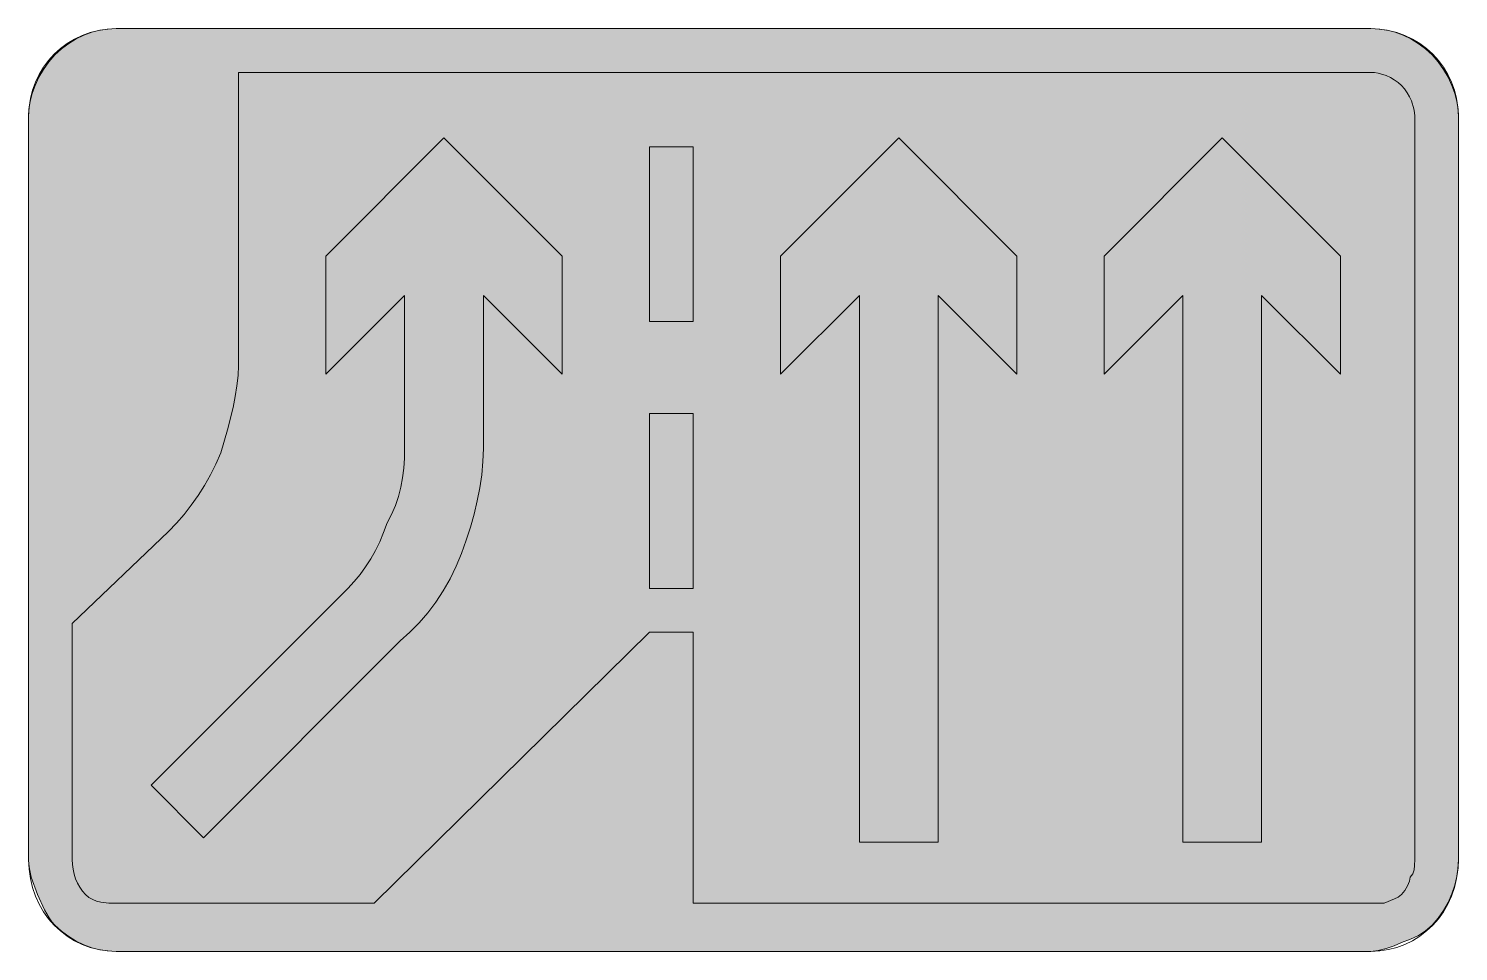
# Model space of a CAD drawing. Header units: metres. Extents: x 87 to 480, y 8 to 261.
import ezdxf

# ---------------------------------------------------------------- set-up
doc = ezdxf.new("R2010")
doc.units = ezdxf.units.M
for name, color, linetype, true_color in [('FILL_BLUE_0000FF', 7, 'Continuous', 0x0000ff), ('FILL_WHITE_FFFFFF', 7, 'Continuous', 0xffffff), ('STROKE_BLUE_0000FF', 7, 'Continuous', 0x0000ff)]:
    doc.layers.add(name, color=color, linetype=linetype, true_color=true_color)

msp = doc.modelspace()

# ---------------------------------------------------------------- hatches: boundary and pattern name
at = {"layer": 'FILL_BLUE_0000FF', "true_color": 0x0000ff}
h = msp.add_hatch(color=7, dxfattribs=at)
h.dxf.hatch_style = 1
h.paths.add_polyline_path([(455.55, 249.36), (456.5, 249.3), (457.54, 249.13), (459.75, 248.46), (460.87, 247.95), (461.96, 247.33), (463, 246.6), (463.95, 245.76), (464.79, 244.81), (465.53, 243.77), (466.14, 242.68), (466.65, 241.56), (467.33, 239.35), (467.49, 238.31), (467.55, 237.36), (467.55, 33.36), (467.53, 31.77), (467.4, 30.51), (467.04, 29.48), (466.35, 28.56), (466.14, 27.47), (465.6, 26.16), (464.83, 24.85), (463.95, 23.76), (463.03, 23.05), (462, 22.56), (459.15, 21.36), (455.55, 21.36), (269.55, 21.36), (269.55, 95.76), (257.55, 95.76), (181.95, 21.36), (111.15, 21.36), (109.16, 21.4), (106.95, 21.66), (105.83, 21.95), (104.74, 22.37), (103.7, 22.97), (102.75, 23.76), (101.91, 24.71), (101.18, 25.77), (100.56, 26.9), (100.05, 28.11), (99.66, 29.37), (99.38, 30.68), (99.21, 32.01), (99.15, 33.36), (99.15, 98.16), (125.55, 123.36), (127.74, 125.67), (129.82, 128.08), (131.79, 130.62), (133.65, 133.26), (135.39, 136.02), (137.03, 138.88), (138.54, 141.87), (139.95, 144.96), (141.71, 151.24), (143.25, 157.41), (143.86, 160.42), (144.34, 163.35), (144.64, 166.21), (144.75, 168.96), (144.75, 249.36), (455.55, 249.36)])
at = {"layer": 'FILL_WHITE_FFFFFF', "true_color": 0xffffff}
h = msp.add_hatch(color=7, dxfattribs=at)
h.dxf.hatch_style = 1
h.paths.add_polyline_path([(457.8, 261.25), (460.03, 260.91), (462.24, 260.35), (464.4, 259.56), (466.51, 258.55), (468.54, 257.31), (470.5, 255.85), (472.35, 254.16), (474.04, 252.26), (475.5, 250.18), (476.74, 248), (477.75, 245.76), (478.54, 243.52), (479.1, 241.33), (479.44, 239.26), (479.55, 237.36), (479.55, 33.36), (479.44, 31.06), (479.1, 28.69), (478.54, 26.29), (477.75, 23.91), (476.74, 21.58), (475.5, 19.35), (474.04, 17.27), (472.35, 15.36), (470.53, 13.77), (468.6, 12.51), (466.44, 11.48), (463.95, 10.56), (461.96, 9.68), (459.75, 8.91), (457.54, 8.37), (455.55, 8.16), (111.15, 8.16), (108.9, 8.27), (106.67, 8.61), (104.46, 9.17), (102.3, 9.96), (100.19, 10.97), (98.16, 12.21), (96.2, 13.67), (94.35, 15.36), (93.5, 16.31), (92.76, 17.35), (91.5, 19.56), (89.55, 23.76), (87.9, 28.56), (87.36, 30.85), (87.2, 32.06), (87.15, 33.36), (87.15, 237.36), (87.26, 239.26), (87.6, 241.33), (88.16, 243.52), (88.95, 245.76), (89.96, 248), (91.2, 250.18), (92.66, 252.26), (94.35, 254.16), (96.2, 255.85), (98.16, 257.31), (100.19, 258.55), (102.3, 259.56), (104.46, 260.35), (106.67, 260.91), (108.9, 261.25), (111.15, 261.36), (455.55, 261.36), (457.8, 261.25)])
h = msp.add_hatch(color=7, dxfattribs=at)
h.dxf.hatch_style = 1
h.paths.add_polyline_path([(135.15, 39.36), (120.75, 53.76), (174.75, 107.76), (176.49, 109.62), (178.13, 111.58), (179.64, 113.67), (181.05, 115.86), (182.34, 118.17), (183.53, 120.58), (184.59, 123.12), (185.55, 125.76), (186.79, 128.06), (187.82, 130.47), (188.65, 132.95), (189.3, 135.51), (189.78, 138.12), (190.11, 140.78), (190.29, 143.46), (190.35, 146.16), (190.35, 188.16), (168.75, 166.56), (168.75, 198.96), (201.15, 231.36), (233.55, 198.96), (233.55, 166.56), (211.95, 188.16), (211.95, 146.16), (211.84, 142.56), (211.52, 138.96), (211, 135.36), (210.3, 131.76), (209.43, 128.16), (208.41, 124.56), (207.24, 120.96), (205.95, 117.36), (204.49, 113.82), (202.82, 110.4), (200.95, 107.13), (198.9, 104.01), (196.68, 101.06), (194.31, 98.29), (191.79, 95.72), (189.15, 93.36), (135.15, 39.36)])
h = msp.add_hatch(color=7, dxfattribs=at)
h.dxf.hatch_style = 1
h.paths.add_polyline_path([(269.55, 228.96), (269.55, 180.96), (257.55, 180.96), (257.55, 228.96), (269.55, 228.96)])
h = msp.add_hatch(color=7, dxfattribs=at)
h.dxf.hatch_style = 1
h.paths.add_polyline_path([(358.35, 166.56), (336.75, 188.16), (336.75, 38.16), (315.15, 38.16), (315.15, 188.16), (293.55, 166.56), (293.55, 198.96), (325.95, 231.36), (358.35, 198.96), (358.35, 166.56)])
h = msp.add_hatch(color=7, dxfattribs=at)
h.dxf.hatch_style = 1
h.paths.add_polyline_path([(447.15, 198.96), (447.15, 166.56), (425.55, 188.16), (425.55, 38.16), (403.95, 38.16), (403.95, 188.16), (382.35, 166.56), (382.35, 198.96), (414.75, 231.36), (447.15, 198.96)])
h = msp.add_hatch(color=7, dxfattribs=at)
h.dxf.hatch_style = 1
h.paths.add_polyline_path([(269.55, 155.76), (269.55, 107.76), (257.55, 107.76), (257.55, 155.76), (269.55, 155.76)])

# ---------------------------------------------------------------- linework, layer by layer
at = {"layer": 'FILL_BLUE_0000FF', "lineweight": 0, "true_color": 0x0000ff}
msp.add_lwpolyline([(455.55, 249.36), (456.5, 249.3), (457.54, 249.13), (459.75, 248.46), (460.87, 247.95), (461.96, 247.33), (463, 246.6), (463.95, 245.76), (464.79, 244.81), (465.53, 243.77), (466.14, 242.68), (466.65, 241.56), (467.33, 239.35), (467.49, 238.31), (467.55, 237.36), (467.55, 33.36), (467.53, 31.77), (467.4, 30.51), (467.04, 29.48), (466.35, 28.56), (466.14, 27.47), (465.6, 26.16), (464.83, 24.85), (463.95, 23.76), (463.03, 23.05), (462, 22.56), (459.15, 21.36), (455.55, 21.36), (269.55, 21.36), (269.55, 95.76), (257.55, 95.76), (181.95, 21.36), (111.15, 21.36), (109.16, 21.4), (106.95, 21.66), (105.83, 21.95), (104.74, 22.37), (103.7, 22.97), (102.75, 23.76), (101.91, 24.71), (101.18, 25.77), (100.56, 26.9), (100.05, 28.11), (99.66, 29.37), (99.38, 30.68), (99.21, 32.01), (99.15, 33.36), (99.15, 98.16), (125.55, 123.36), (127.74, 125.67), (129.82, 128.08), (131.79, 130.62), (133.65, 133.26), (135.39, 136.02), (137.03, 138.88), (138.54, 141.87), (139.95, 144.96), (141.71, 151.24), (143.25, 157.41), (143.86, 160.42), (144.34, 163.35), (144.64, 166.21), (144.75, 168.96), (144.75, 249.36)], close=True, dxfattribs=at)
at = {"layer": 'FILL_WHITE_FFFFFF', "lineweight": 0, "true_color": 0xffffff}
for points in [[(457.8, 261.25), (460.03, 260.91), (462.24, 260.35), (464.4, 259.56), (466.51, 258.55), (468.54, 257.31), (470.5, 255.85), (472.35, 254.16), (474.04, 252.26), (475.5, 250.18), (476.74, 248), (477.75, 245.76), (478.54, 243.52), (479.1, 241.33), (479.44, 239.26), (479.55, 237.36), (479.55, 33.36), (479.44, 31.06), (479.1, 28.69), (478.54, 26.29), (477.75, 23.91), (476.74, 21.58), (475.5, 19.35), (474.04, 17.27), (472.35, 15.36), (470.53, 13.77), (468.6, 12.51), (466.44, 11.48), (463.95, 10.56), (461.96, 9.68), (459.75, 8.91), (457.54, 8.37), (455.55, 8.16), (111.15, 8.16), (108.9, 8.27), (106.67, 8.61), (104.46, 9.17), (102.3, 9.96), (100.19, 10.97), (98.16, 12.21), (96.2, 13.67), (94.35, 15.36), (93.5, 16.31), (92.76, 17.35), (91.5, 19.56), (89.55, 23.76), (87.9, 28.56), (87.36, 30.85), (87.2, 32.06), (87.15, 33.36), (87.15, 237.36), (87.26, 239.26), (87.6, 241.33), (88.16, 243.52), (88.95, 245.76), (89.96, 248), (91.2, 250.18), (92.66, 252.26), (94.35, 254.16), (96.2, 255.85), (98.16, 257.31), (100.19, 258.55), (102.3, 259.56), (104.46, 260.35), (106.67, 260.91), (108.9, 261.25), (111.15, 261.36), (455.55, 261.36)], [(269.55, 228.96), (269.55, 180.96), (257.55, 180.96), (257.55, 228.96)], [(269.55, 155.76), (269.55, 107.76), (257.55, 107.76), (257.55, 155.76)]]:
    msp.add_lwpolyline(points, close=True, dxfattribs=at)
at = {"layer": 'FILL_WHITE_FFFFFF', "lineweight": 0, "true_color": 0x0000ff}
for points in [[(135.15, 39.36), (120.75, 53.76), (174.75, 107.76), (176.49, 109.62), (178.13, 111.58), (179.64, 113.67), (181.05, 115.86), (182.34, 118.17), (183.53, 120.58), (184.59, 123.12), (185.55, 125.76), (186.79, 128.06), (187.82, 130.47), (188.65, 132.95), (189.3, 135.51), (189.78, 138.12), (190.11, 140.78), (190.29, 143.46), (190.35, 146.16), (190.35, 188.16), (168.75, 166.56), (168.75, 198.96), (201.15, 231.36), (233.55, 198.96), (233.55, 166.56), (211.95, 188.16), (211.95, 146.16), (211.84, 142.56), (211.52, 138.96), (211, 135.36), (210.3, 131.76), (209.43, 128.16), (208.41, 124.56), (207.24, 120.96), (205.95, 117.36), (204.49, 113.82), (202.82, 110.4), (200.95, 107.13), (198.9, 104.01), (196.68, 101.06), (194.31, 98.29), (191.79, 95.72), (189.15, 93.36)], [(358.35, 166.56), (336.75, 188.16), (336.75, 38.16), (315.15, 38.16), (315.15, 188.16), (293.55, 166.56), (293.55, 198.96), (325.95, 231.36), (358.35, 198.96)], [(447.15, 198.96), (447.15, 166.56), (425.55, 188.16), (425.55, 38.16), (403.95, 38.16), (403.95, 188.16), (382.35, 166.56), (382.35, 198.96), (414.75, 231.36)]]:
    msp.add_lwpolyline(points, close=True, dxfattribs=at)
at = {"layer": 'STROKE_BLUE_0000FF', "lineweight": 0, "true_color": 0x0000ff}
msp.add_lwpolyline([(479.55, 33.36), (479.55, 237.36), (479.43, 239.8), (479.06, 242.18), (478.47, 244.48), (477.66, 246.68), (476.64, 248.78), (475.44, 250.75), (474.05, 252.6), (472.5, 254.31), (470.79, 255.86), (468.94, 257.25), (466.97, 258.45), (464.87, 259.47), (462.67, 260.28), (460.37, 260.87), (457.99, 261.24), (455.55, 261.36), (111.15, 261.36), (108.71, 261.24), (106.33, 260.87), (104.03, 260.28), (101.83, 259.47), (99.73, 258.45), (97.76, 257.25), (95.91, 255.86), (94.2, 254.31), (92.65, 252.6), (91.26, 250.75), (90.06, 248.78), (89.04, 246.68), (88.23, 244.48), (87.64, 242.18), (87.27, 239.8), (87.15, 237.36), (87.15, 33.36), (87.27, 30.7), (87.64, 28.14), (88.23, 25.69), (89.04, 23.35), (90.06, 21.13), (91.26, 19.06), (92.65, 17.13), (94.2, 15.36), (95.91, 13.76), (97.76, 12.34), (99.73, 11.1), (101.83, 10.07), (104.03, 9.25), (106.33, 8.65), (108.71, 8.28), (111.15, 8.16), (455.55, 8.16), (457.99, 8.28), (460.37, 8.65), (462.67, 9.25), (464.87, 10.07), (466.97, 11.1), (468.94, 12.34), (470.79, 13.76), (472.5, 15.36), (474.05, 17.13), (475.44, 19.06), (476.64, 21.13), (477.66, 23.35), (478.47, 25.69), (479.06, 28.14), (479.43, 30.7), (479.55, 33.36)], dxfattribs=at)

doc.saveas('drawing.dxf')
